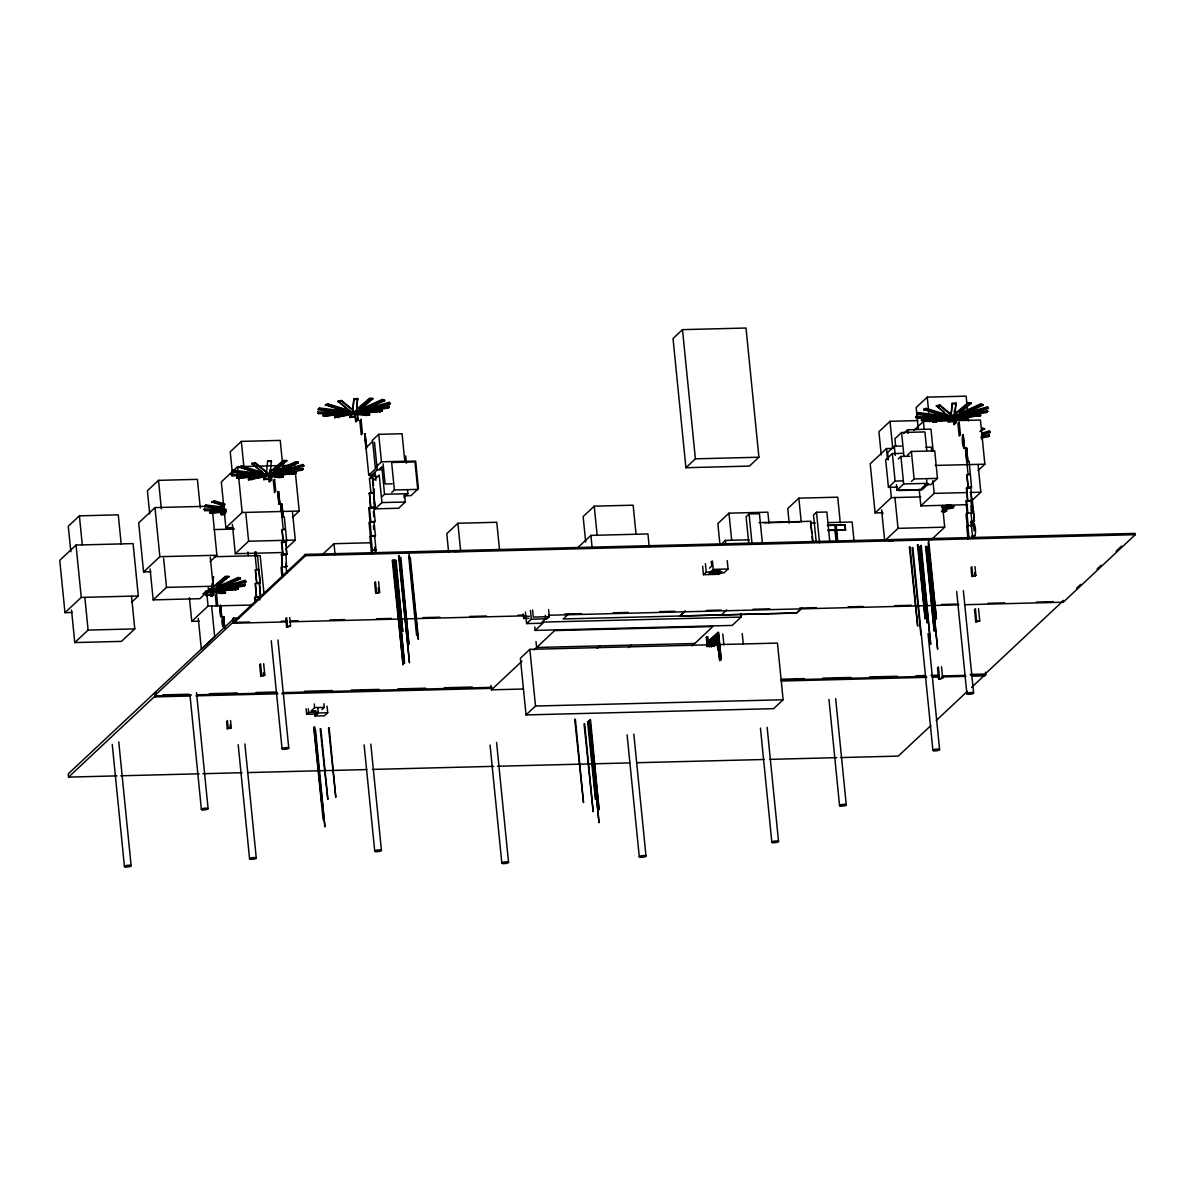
<?xml version="1.0" encoding="UTF-8"?>
<svg xmlns="http://www.w3.org/2000/svg" width="1195" height="1195" viewBox="0 0 1195 1195"><rect width="100%" height="100%" fill="white"/><g stroke="black" fill="none" stroke-linecap="round" stroke-linejoin="round"><path stroke-width="1.5" d="M222.016 589.613L238.014 588.433L238.193 589.225L209.005 592.108L209.005 591.331M224.092 506.292L211.978 501.795L214.488 500.884L224.884 504.066M211.515 590.42L209.005 592.108L205.54 591.047M211.963 502.572L214.488 500.884M279.899 473.743L295.912 472.563L296.076 473.354L266.888 476.237L239.179 466.976L241.689 466.05L262.482 472.428M239.164 467.738L241.689 466.05M296.076 473.354L266.888 476.237L266.903 475.476M241.674 466.827L269.398 475.326L269.413 474.549M366.163 411.558L382.176 410.378L382.34 411.17L353.152 414.053L325.443 404.776L327.953 403.865L348.746 410.243M325.428 405.553L327.953 403.865M382.34 411.17L353.152 414.053L353.167 413.276M327.938 404.627L355.662 413.141L355.677 412.365M964.47 416.084L980.483 414.904L980.647 415.696L951.459 418.579L923.75 409.302L926.259 408.391L948.785 415.307M923.735 410.079L926.259 408.391M980.647 415.696L951.459 418.579L951.474 417.817M926.245 409.168L953.968 417.667L953.983 416.891M226.064 512.282L209.678 512.984L209.708 512.177L225.676 510.788M204.255 592.541L211.351 591.913L209.185 590.584M211.873 513.521L209.708 512.177M274.969 471.114L295.987 461.643L298.182 462.181L298.362 462.928L269.233 476.043L236.894 478.149L236.909 477.358L259.972 475.326M239.075 478.687L236.909 477.358M269.263 475.252L269.233 476.043L267.068 474.714M355.527 413.052L355.498 413.858L323.143 415.965L323.173 415.158L346.236 413.141M325.339 416.502L323.173 415.158M355.333 413.111L355.498 413.858L353.317 413.321L353.332 412.529M953.834 417.578L953.804 418.384L921.45 420.491L921.479 419.699L940.988 417.981M923.645 421.028L921.479 419.699M953.64 417.638L953.804 418.384L951.623 417.847L951.638 417.055M224.436 509.145L204.898 506.74L205.973 504.992L223.734 507.173M204.898 506.74L205.973 504.992M206.182 591.704L209.737 592.137L209.767 591.346M209.543 591.361L209.737 592.137L210.813 590.375M259.823 473.429L233.174 470.173L232.144 471.144L232.099 471.92L267.62 476.267L302.111 470.143L303.142 469.172L302.947 468.395L279.361 472.593M233.174 470.173L233.144 470.949L268.666 475.296L303.142 469.172M268.696 474.52L267.62 476.267L267.665 475.49M365.625 410.393L389.212 406.21L389.406 406.987L388.36 407.958L353.884 414.082L318.363 409.736L318.393 408.944L319.438 407.973L346.072 411.244M318.363 409.736L319.438 407.973M389.406 406.987L354.93 413.111L353.884 414.082L353.929 413.291M319.394 408.75L354.93 413.111L354.96 412.32L351.405 411.887M963.932 414.934L987.518 410.736L987.712 411.513L986.682 412.484L952.191 418.608L916.67 414.262L916.699 413.47L917.745 412.499L940.838 415.337M916.67 414.262L917.745 412.499M987.712 411.513L953.237 417.638L952.191 418.608L952.236 417.832M917.7 413.291L953.237 417.638L953.266 416.861L949.711 416.413M224.884 510.862L204.868 510.653L204.27 509.025L226.109 509.249M204.868 510.653L204.27 509.025M206.929 592.033L210.574 592.063L209.976 590.435M210.619 591.271L210.574 592.063L210.38 591.301M278.241 471.577L302.977 464.496L303.814 466.095L268.472 476.193L232.069 475.819L231.427 474.998L231.471 474.191L256.94 474.46M232.069 475.819L231.471 474.191M268.502 475.401L268.472 476.193L267.859 474.564M354.766 413.216L354.721 414.008L318.333 413.634L317.691 412.798L317.736 412.006L345.026 412.29L337.931 411.334M318.333 413.634L317.736 412.006M354.527 413.246L354.721 414.008L354.123 412.38M962.797 413.918L987.548 406.838L988.384 408.436L953.027 418.534L916.64 418.16L915.997 417.324L916.042 416.532L934.236 416.726M916.64 418.16L916.042 416.532M953.072 417.742L953.027 418.534L952.43 416.906L946.978 416.861M211.321 592.72L209.663 595.2L205.898 595.498L208.363 591.794L208.722 588.254M212.411 587.208L213.487 576.573L212.142 591.495M269.204 476.865L267.546 479.329L263.781 479.628L266.261 475.939L267.605 461.016L271.459 461.449L267.605 461.016M271.385 460.702L270.025 475.625L266.261 475.939L268.696 474.983M356.215 412.633L352.45 412.932L352.525 413.739L356.289 413.44L357.634 398.518L353.869 398.831L352.525 413.739L350.045 417.443L353.81 417.145L355.468 414.665M352.525 413.739L353.869 398.831M356.737 407.375L357.634 398.518M948.352 421.969L950.832 418.28L952.176 403.357L955.94 403.044L954.596 417.966L952.116 421.671L948.352 421.969L949.935 418.698M954.596 417.966L950.832 418.28L952.176 403.357M954.865 413.679L955.94 403.044M314.643 727.023L321.903 804.056L313.986 727.098M327.744 799.321L320.2 728.801M323.113 819.486L313.747 727.411M315.585 730.384L324.921 826.955L314.419 727.322M329.163 727.68L335.795 797.334L328.491 727.77M396.083 560.231L402.745 631.483L395.411 560.321M400.803 557.378L408.929 644.299L400.146 557.467M392.916 560.096L403.059 664.838L392.244 560.171M404.642 663.225L393.947 559.872M394.619 559.783L404.283 663.15M417.294 635.441L409.183 554.166M399.22 555.585L409.482 662.852L398.547 555.66M418.19 639.161L409.616 557.602M575.363 719.226L583.504 802.562L574.705 719.3M595.917 799.335L588.269 721.526M584.699 723.782L593.168 811.659L584.026 723.856M590.494 719.659L599.039 809.612L589.837 719.734M589.374 720.585L599.009 822.772L588.702 720.675M928.485 538.572L936.432 619.01L928.171 542.306M910.052 546.817L917.655 626.075L909.38 546.892M918.118 544.726L925.214 618.98L917.446 544.801M912.831 547.519L921.285 634.62M919.881 546.877L927.156 622.924L919.209 546.952M934.341 630.975L925.528 546.414M934.042 630.885L926.2 546.324M921.24 545.413L930.681 644.404L920.568 545.488M927.678 546.459L937.642 649.243L927.021 546.548M263.781 479.628L265.365 476.357M205.898 595.498L207.467 592.227M350.045 417.443L351.629 414.172M121.188 543.994L118.275 514.851L79.393 515.837L68.279 526.248L70.819 551.746M131.525 602.325L138.306 595.961L133.078 543.606L76.032 545.054L59.75 560.321L64.978 612.677L72.342 612.482M200.252 507.92L197.399 479.359L158.517 480.345L147.403 490.757L149.719 513.955M210.171 506.202L154.962 507.591L138.68 522.872L143.579 571.957L150.943 571.763M282.782 466.065L280.227 440.402L241.33 441.388L230.232 451.8L232.427 473.788M64.978 612.677L81.26 597.41L138.306 595.961M292.431 517.405L299.213 511.042L294.642 465.228L237.596 466.677L221.314 481.943L225.885 527.757L233.234 527.563M143.579 571.957L159.861 556.691L216.907 555.242L212.187 507.965M71.536 610.077L74.777 642.566L88.101 630.079L134.781 628.899L131.525 596.395M268.516 474.773L269.204 481.63L271.698 479.837L270.667 469.545M269.204 481.63L271.698 479.837M225.885 527.757L242.167 512.491L299.213 511.042M150.092 568.969L153.184 599.875L166.508 587.387L213.188 586.207L210.275 557.124M277.733 492.176L278.644 491.578L279.839 503.573L278.943 504.185L277.733 492.176L278.644 491.578M302.947 468.395L302.111 470.143M354.796 412.753L355.677 421.626L358.171 419.818L356.767 405.643M134.781 628.899L121.442 641.386L74.777 642.566M355.677 421.626L358.171 419.818M210.126 561.605L216.907 555.242M280.646 504.365L282.02 504.141L283.006 516.33L281.856 516.36L280.646 504.365L282.02 504.141M373.662 409.765L389.212 406.21M232.368 524.411L235.296 553.718L248.62 541.23L295.284 540.05L292.551 512.565M366.103 448.528L365.072 433.755L366.745 447.931M364.43 434.353L365.341 433.755M281.856 516.36L283.215 516.135M213.188 586.207L199.849 598.695L153.184 599.875M372.048 440.582L378.725 434.338L402.058 433.74L404.791 461.225L381.459 461.823L376.126 466.812M366.014 447.677L372.676 441.418L375.424 468.918L368.762 475.162L364.699 434.353M365.849 448.543L365.072 433.755M282.05 529.773L285.545 529.579L286.74 541.574L283.245 541.783L282.05 529.773L283.245 541.783M210.664 590.942L211.201 596.395L213.696 594.602L212.008 583.713M211.201 596.395L213.696 594.602M256.118 552.06L256.447 555.331L255.088 555.555L254.759 552.284M256.447 555.331L255.909 552.254M189.407 597.739L191.768 621.37L208.049 606.104L252.22 604.984M281.497 542.515L285.949 542.067L286.785 554.42L282.692 554.525L281.497 542.515L285.949 542.067M255.386 570.06L256.805 583.04L260.196 582.951L258.882 569.866L255.386 570.06L256.686 583.145L260.196 582.951M220.716 616.769L221.628 616.172L220.537 605.253L219.626 605.865L220.716 616.769L219.895 605.865M258.882 569.866L260.077 583.07M244.213 586.013L245.065 584.265L244.213 586.013L209.737 592.137M285.963 548.789L295.284 540.05M281.676 554.405L282.199 567.028L281.676 554.405L285.963 554.301L286.486 566.923L286.143 563.502M282.692 554.525L287.144 554.077M255.327 583.548L256.253 596.992L260.704 596.529L259.405 583.444L255.327 583.548L256.626 596.634M380.846 469.769L377.261 469.859L370.584 476.103L375.977 475.968M379.129 469.291L381.802 466.797L384.551 494.282L381.877 496.776M370.166 474.146L370.555 477.656M224.884 627.644C221.867 629.272 220.537 615.858 223.794 616.725L224.675 627.838M222.434 616.949L223.794 616.725M259.405 583.444L260.346 596.888L254.565 597.5L255.043 602.414M372.825 477.641L370.51 477.686M373.423 483.616L372.9 478.299L373.482 485.499M287.159 566.296L281.019 567.266L282.035 577.543M285.097 567.162L286.008 566.296L286.695 573.152M239.209 617.994L233.608 618.129L232.502 619.174L232.831 622.446M374.931 507.158L370.48 507.606L369.434 493.072L373.512 492.967L374.931 507.158L368.792 508.114L371.346 535.853L370.435 536.704L369.016 522.529L369.927 521.662L374.005 521.558L375.424 535.748L374.513 536.6M258.852 597.395L259.524 596.768L259.853 600.039M372.9 478.299L369.389 478.493L370.928 492.564M155.35 695.057L305.412 554.405L1135.116 533.388L1135.25 534.688L1063.221 602.22L964.395 604.715M285.724 621.908L233.518 623.237L233.115 619.309L68.249 773.837L68.578 777.108L155.41 695.714L155.096 692.443M154.528 692.966L154.932 696.894L156.037 695.848L191.469 694.952M233.518 623.237L305.547 555.705L1135.25 534.688M373.512 492.967L369.061 493.415M373.96 488.934L374.199 492.594L373.841 489.039M322.904 554.107L334.002 543.695L371.048 542.754M373.079 508.009L373.751 507.382L375.17 521.558L370.196 522.305L375.17 521.558M391.721 492.474L394.38 489.98L417.727 489.382L414.979 461.897L391.646 462.495L394.38 489.98M381.937 502.587L379.188 475.102L372.526 481.346L375.275 508.846L381.937 502.587L405.269 502.005L404.537 494.67M373.094 522.424L374.005 521.558M403.88 497.434L407.883 493.684L407.51 490.025M405.269 502.005L398.607 508.248L375.275 508.846M374.632 547.235L374.991 550.775L376.007 549.819L374.603 535.644L370.943 535.733L369.912 536.689L371.66 554.286M373.572 536.6L374.603 535.644M285.724 618.442L286.576 627.002L290.579 626.09L289.728 617.531M290.579 626.09L286.576 627.002M371.331 550.88L372.317 549.805L376.007 549.819M374.573 550.671L375.588 549.73L375.932 553.27M259.644 664.569L260.794 676.011L264.797 675.1L263.647 663.658M260.794 676.011L264.797 675.1M226.557 721.421L227.274 728.696L231.277 727.785L230.545 720.51M227.274 728.696L231.277 727.785M374.618 582.548L375.678 593.183L379.666 592.272L378.606 581.636M375.678 593.183L379.666 592.272M499.54 549.939L496.776 522.275L457.894 523.261L446.781 533.672L448.618 552.12M682.494 329.641L673.024 338.514L685.915 467.708L749.429 466.095L758.915 457.222L746.024 328.027L682.494 329.641L695.385 458.835L685.915 467.708M306.099 708.784L306.652 714.296L308.624 712.444L317.123 712.235M323.905 703.706L324.263 707.38L314.643 707.634L311.148 710.905L315.958 710.786M314.733 712.773L315.047 716.029L318.303 712.982L327.729 712.743L327.072 706.2M321.933 709.576L324.263 707.38M327.729 712.743L324.457 715.79L315.047 716.029M636.054 534.314L633.141 505.186L594.244 506.172L583.145 516.584L585.684 542.067M577.319 548.102L590.898 535.39L647.944 533.941L649.199 546.578M523.246 613.961L523.694 618.472L525.905 616.381L529.46 616.291M525.456 611.885L526.592 623.611L531.312 619.204L545.622 618.831L545.279 615.32M545.622 618.831L540.917 623.252L526.592 623.611M546.683 619.144L549.312 616.68L548.595 609.599M534.807 626.912L535.166 630.407L544.039 622.072L741.094 617.083L740.751 613.603M529.848 649.363L520.378 658.236L526.039 714.924L773.643 708.65L783.128 699.762L777.467 643.089L529.848 649.363L535.509 706.036L526.039 714.924M568.611 613.916L563.233 618.965L796.587 613.065L801.77 608.195L796.572 612.93L679.91 616.008L685.093 611.153M491.011 685.407L491.444 689.829L521.991 661.193M533.956 649.99L554.674 630.572L712.832 626.568L692.114 645.987M768.923 522.887L767.847 512.177L728.965 513.163L717.851 523.574L719.987 544.98M597.216 648.392L599.875 645.897M762.29 542.366L759.437 513.716L749.071 513.969L746.098 516.748L748.787 543.62M721.347 544.233L725.41 540.409L749.34 539.811M709.501 568.148L711.817 565.982L711.369 561.381L711.757 564.563M703.467 574.69L706.245 572.091L722.079 571.688L719.315 574.287L703.467 574.69L702.63 566.206M628.854 647.585L631.498 645.091M728.069 568.999L713.266 569.373L709.143 573.227L723.946 572.853L728.069 568.999L727.232 560.649M840.294 522.827L837.725 497.18L798.843 498.166L787.729 508.562L789.193 523.231M679.895 615.888L685.079 611.018M917.805 420.595L890.021 421.312L878.922 431.709L881.238 454.922M967.547 410.288L966.143 396.157L927.245 397.143L916.132 407.555L918.253 428.751M829.883 542.455L826.85 512.013L816.484 512.267L813.511 515.045L816.2 541.918M926.737 450.246L924.915 431.918L901.583 432.5L894.921 438.744L895.638 446.079M893.845 448.379L886.481 448.558L870.199 463.824L875.098 512.909L882.448 512.73M903.644 433.501L907.647 429.767L930.98 429.169L933.175 451.157M810.598 521.647L813.003 541.693M901.508 446.049L894.323 446.228L887.661 452.472L888.393 459.806M913.906 430.364L923.406 421.447L980.453 420.013L984.859 464.183L978.063 470.546M903.121 453.338L892.351 453.607L885.689 459.851L888.438 487.336L897.4 487.112M721.392 614.962L726.769 609.913M898.252 458.955L900.91 456.46L909.888 456.236M907.393 455.22L911.397 451.471L934.729 450.873L937.477 478.373L930.815 484.617L925.423 484.752M836.141 524.799L834.468 525.173L836.141 524.799L837.77 541.111M741.094 617.083L732.221 625.418L535.166 630.407M845.477 530.042L845.104 524.68L845.477 530.042L827.791 530.49M953.117 417.339L953.819 424.509C961.318 419.684 950.712 395.425 955.731 422.731M953.819 424.509L956.314 422.716M888.438 487.336L895.1 481.092L902.27 480.913M896.444 484.692L896.997 490.189L903.659 483.945L926.991 483.363L926.618 479.688M875.098 512.909L891.38 497.643L920.822 496.896M720.495 660.028L719.763 660.252L720.495 660.028L717.807 632.558M721.242 659.341L720.495 659.565L721.242 659.341L718.539 632.349M911.471 481.451L914.13 478.956L937.477 478.373M987.518 410.736L986.682 412.484M962.408 435.607L963.319 435.01L964.574 447.542C962.632 450.037 961.183 435.533 963.319 435.01M963.663 448.155L964.574 447.542M926.991 483.363L920.329 489.606L896.997 490.189M965.381 448.334L966.74 448.11L967.786 460.852L966.635 460.882L965.381 448.334L966.74 448.11M988.444 436.638L989.296 434.89L988.444 436.638L981.185 437.938M966.635 460.882L967.995 460.658M966.8 461.464L969.115 461.404L970.325 473.982L968.01 474.042L966.8 461.464L969.115 461.404M919.179 489.308L920.837 505.888L934.161 493.386L966.471 492.579M942.526 505.351L944.692 527.174L898.028 528.354L884.703 540.842L881.611 509.936M966.889 474.848L968.129 487.381L966.889 474.848L970.385 474.639L971.52 487.306L968.129 487.381M966.396 488.128L970.848 487.68L971.729 500.571L967.651 500.675L966.396 488.128L970.848 487.68M971.52 487.306L968.249 487.276M952.759 508.054L953.595 506.307L952.759 508.054L941.869 509.996M967.203 513.731L965.948 501.198L972.103 500.227M967.651 500.675L966.77 487.784M971.505 500.959L980.841 492.206L978.078 464.601M931.368 539.662L944.692 527.174M966.934 513.103L966.023 513.969L967.263 526.502L968.189 525.651L966.934 513.103L972.162 512.999L970.908 500.451M972.162 512.999L971.49 513.626L970.952 508.248M970.893 521.364L974.388 521.169L972.984 506.979L974.388 521.169M971.012 512.999L972.267 525.546L967.786 525.531L966.755 526.502L967.995 539.035M971.923 536.256C978.003 540.23 975.643 517.271 970.504 522.081M972.267 525.546L971.356 526.397L970.997 522.827M970.967 567.476L971.864 576.438L975.852 575.527L974.956 566.564M971.864 576.438L975.852 575.527M974.508 609.465L975.747 621.863L979.751 620.952L978.511 608.554M979.751 620.952L975.747 621.863M937.492 667.646L938.643 679.104L942.646 678.192L941.496 666.735M942.646 678.192L938.643 679.104M1061.743 602.16L985.053 674.04L970.131 674.428M1062.534 601.429L1063.64 600.383M1076.68 588.164L1080.758 584.34M1097.07 569.059L1101.133 565.235M1116.085 551.224L1121.522 546.13M930.845 725.574L898.267 756.106L840.473 757.57M936.268 720.48L967.472 691.233M971.55 687.424L985.113 674.697M985.472 672.217L985.741 674.831L984.62 675.877L971.58 676.206M269.189 472.548L283.364 460.404L286.68 460.538L269.801 475.849L248.44 479.807L248.411 479.001L259.24 476.551M248.44 479.807L266.485 475.715L283.499 461.151L286.815 461.285M273.924 471.457L286.68 460.538M356.872 409.138L369.628 398.219L372.93 398.338L356.065 413.649L334.69 417.623L334.675 416.816L345.504 414.366M334.69 417.623L352.749 413.53L369.763 398.966L373.064 399.085M360.173 409.273L371.511 399.563M212.725 587.193L225.482 576.274L228.783 576.393L213.322 590.494M204.987 592.406L208.602 591.585L225.616 577.021L228.917 577.14M217.445 586.103L228.783 576.393M954.372 418.19L950.921 417.309L967.935 402.745L971.236 402.864L954.372 418.19L932.996 422.149L932.981 421.342L943.811 418.892M932.996 422.149L951.056 418.056L968.069 403.492L971.371 403.611M959.899 412.574L971.236 402.864M356.364 411.11L353.317 413.321L323.143 415.965M359.605 409.661L382.251 399.459L384.446 399.996L384.611 400.743L357.126 413.126M353.317 413.321L382.43 400.205L384.611 400.743M365.028 408.735L374.737 404.358M377.978 402.909L384.446 399.996M236.894 478.149L267.053 475.52L296.166 462.405L298.362 462.928M278.779 470.92L298.182 462.181M217.072 586.984L238.104 577.514L240.3 578.051L240.464 578.798L212.964 591.181M205.615 591.689L209.155 591.376L238.268 578.26L240.464 578.798M217.639 588.254L240.3 578.051M956.299 414.919L951.623 417.847L921.45 420.491M959.525 413.455L980.557 403.985L982.753 404.522L982.917 405.269L955.432 417.653M951.623 417.847L980.736 404.746L982.917 405.269M963.334 413.261L969.802 410.348M973.044 408.899L982.753 404.522M981.289 430.14L984.531 428.676L979.84 431.619M382.176 410.378L379.831 412.081M282.737 474.266L295.912 472.563M224.839 590.136L238.014 588.433M977.973 415.815L980.483 414.904M946.559 510.474L944.214 512.177L946.559 510.474L943.004 510.743M364.49 409.377L389.241 402.312L390.078 403.91L356.498 413.5M317.691 412.798L354.078 413.171L389.884 403.148M231.427 474.998L267.829 475.356L303.62 465.333M218.58 587.94L245.095 580.367L245.931 581.965L214.114 591.047M206.302 591.196L209.932 591.226L245.289 581.129L245.931 581.965M222.748 587.761L245.737 581.203M957.494 415.427L952.191 416.935L952.385 417.697L987.742 407.6L988.384 408.436M963.439 414.74L988.19 407.674M982.245 433.023L989.326 431.007L990.162 432.59L981.319 435.114M982.439 433.785L989.968 431.828M941.451 506.71L948.516 504.693M942.093 507.546L950.921 505.022M224.54 514.761L221.239 514.642L221.209 513.835L224.824 513.014M221.239 514.642L224.839 513.82M932.981 421.342L941.705 420.237M202.881 593.751L210.096 592.122M362.772 413.216L369.509 413.993L369.628 414.784L366.148 415.472L352.659 413.933L338.095 401.161L341.576 400.489L353.466 410.318M338.125 401.923L341.621 401.251L356.14 413.246L369.628 414.784M352.54 413.126L352.659 413.933L356.14 413.246L356.02 412.454M366.028 414.665L369.509 413.993M274.82 475.222L283.245 476.178L283.379 476.984L279.884 477.656L266.395 476.118L251.831 463.361L255.327 462.674L267.217 472.503M251.876 464.108L255.357 463.436L269.891 475.446L283.379 476.984M266.276 475.326L266.395 476.118L269.861 474.684L269.891 475.446M279.764 476.85L283.245 476.178M964.44 418.13L967.935 419.311L964.455 419.998L950.966 418.459L936.402 405.702L939.882 405.015L954.417 417.025M936.432 406.449L939.927 405.777L954.461 417.787L950.966 418.459L950.847 417.653M960.959 418.818L967.816 418.519M208.393 591.181L208.513 591.988L211.993 591.301L211.873 590.509M218.61 591.271L225.362 592.048L225.482 592.839L222.001 593.527L213.576 592.556M366.402 411.05L370.032 410.408M982.036 436.19L989.296 434.89M980.99 437.161L989.49 435.667M223.286 588.134L245.065 584.265M207.213 590.718L210.768 591.166L245.259 585.042M942.706 508.248L953.595 506.307M942.9 509.025L953.789 507.083M325.354 415.696L336.004 414.77M339.559 414.456L343.099 414.142M209.678 512.984L226.094 511.475M353.959 399.578L357.723 399.264M349.971 416.637L352.48 416.428M952.266 404.104L956.03 403.79M263.707 478.822L266.231 478.627M208.363 591.794L208.303 590.987L208.363 591.794L210.888 591.6M205.824 594.692L208.333 594.483M357.275 412.215L360.83 411.946M271.011 474.4L274.566 474.146M941.391 511.654L946.724 511.266M213.293 591.062L238.193 589.225M925.916 447.274L931.308 447.139L931.667 450.799M404.896 461.389L415.666 461.106L418.399 488.591L411.065 495.641L403.88 495.82M695.385 458.835L758.915 457.222M368.762 475.162L374.14 475.027M935.177 465.438L984.859 464.183M392.274 483.796L385.089 483.975L383.072 463.824M370.808 492.684L374.319 492.474M384.551 494.282L407.883 493.684M924.99 483.811L928.575 483.706L921.913 489.965L898.58 490.547M279.839 503.573L278.375 491.578M278.943 504.185L278.002 492.176M970.071 492.474L980.841 492.206M368.792 508.114L371.645 508.039M965.948 501.198L968.816 501.123M920.837 505.888L967.517 504.693M970.594 506.381L972.954 506.277L972.237 499.196M214.099 529.579L234.474 529.056M759.109 522.603L810.972 521.289M764.292 522.812L799.485 521.916M811.659 523.037L815.334 522.932M828.225 522.603L852.14 522.006L853.977 540.334M371.346 535.853L375.424 535.748M827.269 525.262L845.104 524.68M970.878 521.722L973.596 521.662M827.493 525.531L844.716 525.083L845.164 529.818M845.179 529.803L827.986 530.236L845.627 529.908M235.296 553.718L281.96 552.538M972.297 535.913L975.015 535.838M214.189 556.736L260.196 555.57L264.005 593.751M281.004 555.033L283.857 554.958M968.996 537.974L972.685 537.989L971.43 525.441M454.444 551.492L467.32 551.179M502.288 550.283L511.49 550.058M888.288 540.752L893.681 540.618M220.537 605.253L221.628 616.172M191.768 621.37L199.117 621.176M234.698 622.401L249.606 622.012M281.303 621.221L286.905 621.071M290.624 620.982L298.078 620.788M329.775 619.981L344.698 619.607M376.395 618.801L391.303 618.427M423 617.621L439.79 617.203M469.62 616.441L486.395 616.022M518.092 615.216L523.694 615.081M564.712 614.036L581.487 613.618M613.184 612.811L628.107 612.438M659.804 611.631L674.712 611.242M706.409 610.451L721.332 610.062M753.029 609.271L769.804 608.838M799.634 608.091L816.409 607.658M848.106 606.851L863.029 606.477M894.726 605.671L911.501 605.253M941.331 604.491L958.121 604.072M987.951 603.311L1004.726 602.892M1036.423 602.086L1053.198 601.668M289.444 621.818L524.381 615.858M548.61 615.246L958.808 604.864M549.312 616.68L533.284 617.083L532.582 610.003M523.694 618.472L528.997 618.338M694.773 643.493L536.615 647.496L536.017 641.61M162.804 694.878L188.915 694.22M209.424 693.697L237.387 692.981M256.029 692.517L276.538 691.995M304.516 691.278L332.479 690.576M351.121 690.098L379.084 689.395M397.741 688.917L425.704 688.215M444.346 687.737L472.309 687.035M781.814 679.193L804.19 678.626M822.832 678.162L850.81 677.445M869.452 676.967L897.415 676.265M916.057 675.787L925.393 675.563M930.98 675.414L938.433 675.22M197.055 694.818L277.225 692.786M282.827 692.637L491.638 687.349M780.649 680.03L926.065 676.34M931.667 676.206L939.121 676.011M942.855 675.922L965.231 675.354M970.818 675.22L985.741 674.831M154.932 696.894L190.349 695.998M195.95 695.848L277.987 693.772M281.706 693.683L492.4 688.35M781.396 681.03L926.827 677.341M932.414 677.192L938.015 677.057M941.75 676.967L965.978 676.355M491.444 689.829L523.081 689.022M535.509 706.036L783.128 699.762M306.652 714.296L316.854 714.027M68.578 777.108L117.05 775.884M120.785 775.794L199.087 773.807M202.821 773.718L241.973 772.717M247.559 772.582L366.895 769.565M372.481 769.416L493.684 766.353M497.404 766.249L629.78 762.903M637.249 762.709L764.023 759.497M769.625 759.363L836.739 757.66M915.997 417.324L952.385 417.697M916.67 417.369L934.878 417.563M204.225 509.817L226.064 510.041M352.615 412.783L356.065 413.649M266.351 474.968L269.801 475.849L269.771 475.042M221.209 513.835L224.526 513.955M208.468 590.838L211.903 591.704M956.134 417.966L967.935 419.311M360.965 414.097L364.341 414.471M274.716 476.282L278.076 476.671M213.681 591.495L225.482 592.839M216.818 592.152L220.194 592.526M916.699 413.47L925.587 414.56M930.92 415.218L934.46 415.651M318.393 408.944L325.503 409.825M329.058 410.258L334.391 410.901M232.144 471.144L239.239 472.01M242.794 472.443L248.127 473.101M253.459 473.743L257 474.176M205.928 505.769L223.704 507.95M204.928 505.963L210.26 506.62M213.815 507.053L219.148 507.711M984.531 428.676L982.335 428.154L984.695 429.438M923.75 409.302L941.077 414.62M946.276 416.218L949.741 417.279M325.443 404.776L346.236 411.155M239.179 466.976L254.774 471.756M214.473 501.646L224.869 504.843M211.978 501.795L215.444 502.856M218.909 503.931L224.107 505.515M208.049 590.121L211.515 591.181L211.336 590.405M936.402 405.702L944.334 412.245M338.095 401.161L349.986 410.99M251.831 463.361L262.407 472.085M208.035 588.03L211.993 591.301M990.162 432.59L989.326 431.007M882.761 512.954L882.119 512.117L882.717 513.745M390.078 403.91L389.241 402.312M303.814 466.095L302.977 464.496M987.548 406.838L987.742 407.6M952.833 417.772L953.027 418.534M353.884 412.409L354.078 413.171M268.472 476.193L267.635 474.609L267.829 475.356M245.095 580.367L245.289 581.129M209.737 590.464L209.932 591.226M953.042 416.861L953.237 417.638M951.997 417.832L952.191 418.608M388.181 407.181L388.36 407.958M354.736 412.335L354.93 413.111M353.69 413.306L353.884 414.082M268.472 474.52L268.666 475.296M267.441 475.49L267.62 476.267M210.589 590.39L210.768 591.166M980.557 403.985L980.736 404.746M382.251 399.459L382.43 400.205M295.987 461.643L296.166 462.405M269.069 475.296L269.233 476.043M266.873 474.759L267.053 475.52M238.104 577.514L238.268 578.26M208.991 590.629L209.155 591.376M982.245 439.058L982.424 439.85M953.804 416.876L953.968 417.667M951.295 417.787L951.459 418.579M355.498 412.35L355.662 413.141M352.988 413.261L353.152 414.053M293.402 473.474L293.567 474.266M269.233 474.534L269.398 475.326M266.724 475.446L266.888 476.237M235.505 589.344L235.684 590.136M208.841 591.316L209.005 592.108M964.335 419.191L964.455 419.998M954.327 416.98L954.461 417.787M1063.087 600.906L1063.221 602.22M968.069 415.591L968.607 420.894M966.531 448.304L967.786 460.852M971.012 493.401L971.729 500.571M973.402 523.783L974.119 530.864M965.59 448.14L966.845 460.687M963.05 435.01L964.305 447.557M962.677 435.607L963.932 448.155M974.612 572.778L974.971 576.363M966.621 500.556L967.875 513.103M967.786 525.531L969.025 538.079M971.849 566.639L972.745 575.602M975.404 608.628L976.644 621.027M953.7 417.324L954.417 424.494M963.364 590.644L973.581 693.01M956.672 591.465L966.889 693.832M927.245 397.143L929.71 421.88M932.877 480.51L934.161 493.386M923.406 421.447L924.138 428.811M938.389 666.81L939.524 678.267M911.397 451.471L914.13 478.956M928.037 633.604L939.599 749.564M907.647 429.767L908.006 433.427M901.583 432.5L903.958 456.326M921.33 634.426L932.907 750.385M912.158 547.594L920.867 634.754M900.91 456.46L903.659 483.945M894.323 446.228L895.249 455.385M890.021 421.312L892.695 448.08M892.351 453.607L895.1 481.092M894.935 497.449L898.028 528.354M886.481 448.558L887.571 459.463M890.29 486.738L891.38 497.643M836.306 530.58L836.664 534.21M837.038 537.84L837.396 541.454M834.842 524.829L836.47 541.141M835.006 530.61L836.097 541.484M835.649 698.537L846.254 804.832M816.484 512.267L819.516 542.724M828.957 699.359L839.562 805.639M810.778 523.5L811.704 532.761M812.077 536.48L812.63 542.037M798.843 498.166L801.218 521.976M749.071 513.969L751.924 542.635M767.145 727.307L778.543 841.429M760.453 728.113L771.836 842.236M742.244 633.529L743.335 644.329M728.965 513.163L731.639 539.931M725.41 540.409L725.783 544.054M722.811 634.022L723.886 644.822M712.429 561.023L713.266 569.373M718.314 632.558L721.018 659.55M718.031 632.349L720.719 659.356M717.583 633.245L720.271 660.237M717.284 633.051L719.973 660.043M717.06 633.26L719.763 660.73L716.552 633.738M716.836 633.933L717.553 641.132M716.328 633.947L717.941 650.155M716.104 634.635L717.179 645.434M715.805 634.44L716.88 645.24M715.581 634.65L716.656 645.449M715.357 635.322L716.253 644.329M715.058 635.128L715.969 644.135M714.849 635.337L715.745 644.807M714.625 636.024L715.163 641.416M714.326 635.83L715.222 644.822M714.102 636.039L714.998 645.031M714.102 636.502L714.998 645.509M713.579 636.517L714.476 645.524M713.355 636.726L714.087 644.404M713.146 637.413L714.042 646.405M705.394 563.607L706.245 572.091M712.847 637.219L713.744 646.211M712.623 637.428L713.52 646.42M712.399 638.1L713.116 645.3M712.101 637.906L712.817 645.106M711.876 638.115L712.593 645.793M711.369 638.608L712.086 645.808M711.144 638.817L711.861 646.002M711.144 639.28L711.861 646.48M710.92 639.489L711.637 646.689M710.622 639.295L711.339 646.495M710.398 639.504L711.115 646.704M709.875 639.982L710.428 645.39M709.666 640.191L710.203 646.077M709.442 640.879L709.979 646.271M709.143 640.684L709.681 646.077M708.919 640.893L709.457 646.764M708.396 641.371L708.934 646.779M707.888 636.711L708.769 645.434M708.037 642.298L708.396 645.778M707.664 642.073L708.023 645.673M707.44 642.283L707.798 646.346M706.589 636.741L707.574 646.555M706.23 637.084L707.276 646.361M706.693 642.97L707.052 646.57M633.813 734.074L645.987 856.038M627.106 734.88L639.28 856.845M594.244 506.172L597.156 535.3M590.898 535.39L592.167 548.027M587.596 721.616L595.364 799.455M530.431 610.406L531.312 619.204M496.582 742.439L508.547 862.327M490.069 745.097L501.84 863.149M457.894 523.261L460.643 550.925M405.688 455.892L406.419 463.227M410.288 557.527L418.444 639.206M408.705 556.093L416.622 635.516M399.294 557.96L406.987 635.053M378.725 434.338L381.459 461.823M374.513 442.374L377.261 469.859M375.14 473.041L375.872 480.375M374.035 502.184L374.393 505.724M373.423 511.55L373.96 516.867M373.452 525.964L373.811 529.505M369.434 493.072L370.853 507.263M378.247 587.791L378.785 593.108M369.464 507.487L370.868 521.662M370.943 535.733L372.676 553.345M375.499 581.711L376.559 592.347M356.693 410.975L357.574 419.833M355.931 418.056L356.274 421.611M370.823 744.082L381.429 850.362M364.116 744.888L374.737 851.184M334.002 543.695L335.108 554.689M305.412 554.405L305.547 555.705M320.872 728.711L327.908 799.231M317.825 708.082L318.303 712.982M314.285 703.945L314.643 707.634M308.25 708.769L308.624 712.444M281.796 504.335L283.006 516.33M285.575 542.425L285.919 545.846M286.262 549.282L286.785 554.42M280.87 504.17L282.065 516.165M281.871 542.171L283.066 554.181M281.93 566.4L282.961 576.692M286.621 617.606L287.472 626.18M270.07 469.56L271.101 479.852M269.114 474.759L269.801 481.615M277.972 639.937L288.757 748.055M271.265 640.759L282.065 748.877M254.968 552.09L255.297 555.361M241.33 441.388L243.899 467.051M263.572 672.665L263.901 675.937M255.237 596.873L255.715 601.772M245.871 513.745L248.62 541.23M260.54 663.733L261.675 675.19M247.903 551.985L248.261 555.555M237.596 466.677L242.167 512.491M233.608 618.129L233.936 621.4M244.885 743.902L256.268 858.025M238.193 744.724L249.576 858.846M223.584 616.934L224.496 626.016M222.643 616.754L223.734 627.659M230.023 724.977L230.381 728.621M227.438 720.585L228.17 727.86M212.202 585.535L213.098 594.617M211.44 592.75L211.799 596.38M211.605 605.91L214.697 636.815L201.372 649.303L198.28 618.398M206.601 591.555L208.049 606.104M196.518 692.652L208.094 808.612M190.005 695.311L201.387 809.433M158.517 480.345L161.355 508.906M163.61 558.304L166.508 587.387M154.962 507.591L159.861 556.691M155.649 691.92L156.037 695.848M118.768 741.886L131.121 865.703M112.255 744.545L124.429 866.509M79.393 515.837L82.291 544.98M84.86 597.575L88.101 630.079M76.032 545.054L81.26 597.41M952.042 420.864L952.116 421.671M950.757 417.473L950.832 418.28M353.735 416.338L353.81 417.145M267.486 478.523L267.546 479.329M266.186 475.132L266.261 475.939M209.588 594.393L209.663 595.2M950.936 417.697L950.966 418.459M939.882 405.015L939.927 405.777M352.63 413.171L352.659 413.933M341.576 400.489L341.621 401.251M266.365 475.371L266.395 476.118M255.327 462.674L255.357 463.436M208.483 591.226L208.513 591.988M951.041 417.249L951.056 418.056M936.297 421.476L936.312 422.283M352.734 412.723L352.749 413.53M337.976 416.935L338.006 417.757M266.47 474.908L266.485 475.715M251.727 479.135L251.742 479.942M208.587 590.778L208.602 591.585M274.581 479.419L273.326 480.599L274.521 492.594L275.776 491.429L274.581 479.419M361.054 419.415L359.8 420.595L361.219 434.771L362.473 433.591L361.054 419.415M282.005 516.942L283.17 528.967L285.486 528.922L284.32 516.882L281.975 516.972M255.237 556.138L257.552 556.078L258.822 569.193L256.507 569.253L255.237 556.138M216.579 594.199L215.324 595.379L216.414 606.283L217.669 605.103L216.579 594.199M713.415 570.627L711.339 572.584L718.046 572.405L720.137 570.463L713.415 570.627M959.197 422.313L957.942 423.493L959.197 436.026L960.451 434.846L959.197 422.313M270.025 475.625L269.95 474.878L270.025 475.625M772.762 842.624A3.391 0.807 -5.7 0 0 778.438 841.743A3.391 0.807 -5.7 0 0 774.375 841.116A3.391 0.807 -5.7 0 0 772.762 842.624M640.206 857.233A3.391 0.807 -5.7 0 0 645.868 856.352A3.391 0.807 -5.7 0 0 641.82 855.725A3.391 0.807 -5.7 0 0 640.206 857.233M502.766 863.522A3.391 0.807 -5.7 0 0 508.443 862.656A3.391 0.807 -5.7 0 0 504.38 862.028A3.391 0.807 -5.7 0 0 502.766 863.522M375.663 851.557A3.391 0.807 -5.7 0 0 381.325 850.691A3.391 0.807 -5.7 0 0 377.261 850.063A3.391 0.807 -5.7 0 0 375.663 851.557M250.502 859.235A3.391 0.807 -5.7 0 0 256.163 858.354A3.391 0.807 -5.7 0 0 252.1 857.726A3.391 0.807 -5.7 0 0 250.502 859.235M125.355 866.898A3.391 0.807 -5.7 0 0 131.017 866.016A3.391 0.807 -5.7 0 0 126.954 865.389A3.391 0.807 -5.7 0 0 125.355 866.898M840.488 806.028A3.391 0.807 -5.7 0 0 846.15 805.161A3.391 0.807 -5.7 0 0 842.087 804.519A3.391 0.807 -5.7 0 0 840.488 806.028M933.833 750.774A3.391 0.807 -5.7 0 0 939.494 749.892A3.391 0.807 -5.7 0 0 935.431 749.265A3.391 0.807 -5.7 0 0 933.833 750.774M967.816 694.22A3.391 0.807 -5.7 0 0 973.477 693.339A3.391 0.807 -5.7 0 0 969.414 692.712A3.391 0.807 -5.7 0 0 967.816 694.22M202.313 809.807A3.391 0.807 -5.7 0 0 207.975 808.94A3.391 0.807 -5.7 0 0 203.927 808.313A3.391 0.807 -5.7 0 0 202.313 809.807M282.991 749.25A3.391 0.807 -5.7 0 0 288.652 748.384A3.391 0.807 -5.7 0 0 284.589 747.756A3.391 0.807 -5.7 0 0 282.991 749.25"/></g></svg>
